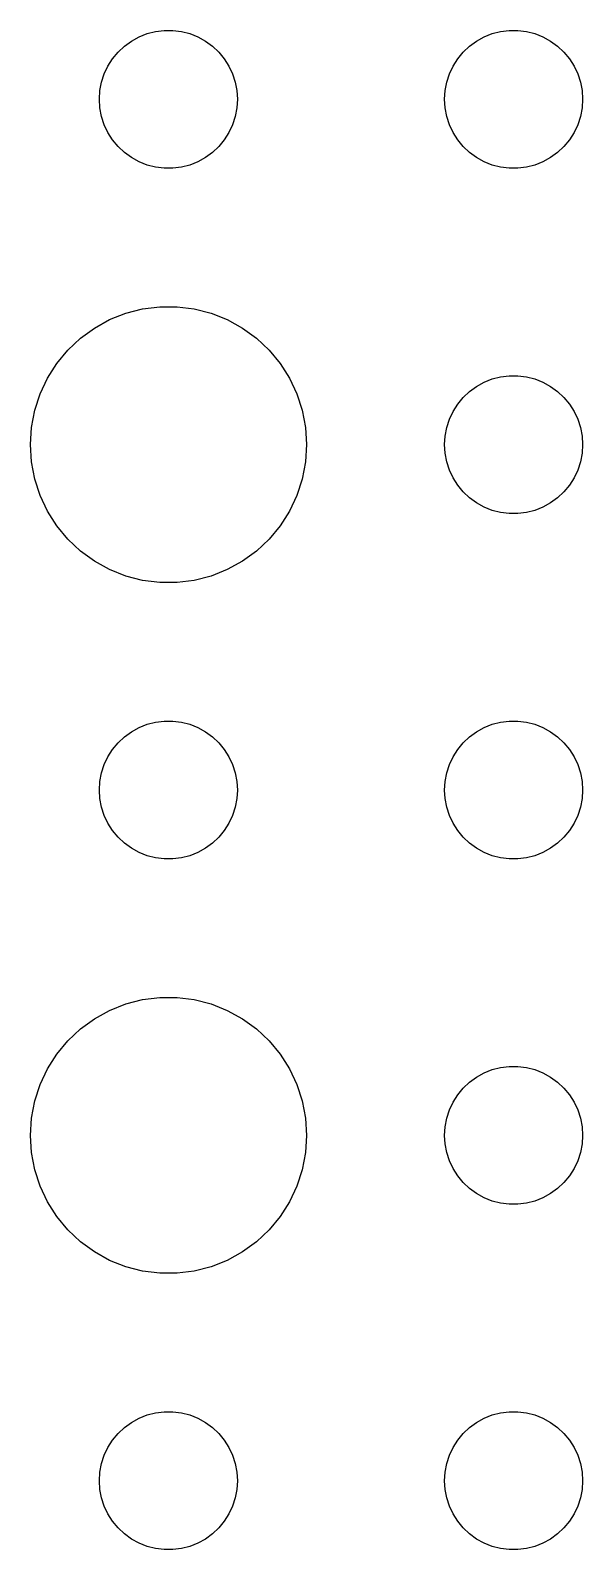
# Model space of a CAD drawing. Header units: metres. Extents: x -69 to 69, y 41 to 179.
# Drawn here: x -3 to 9, y 71 to 104 of the extents above; entities that cross this region are included whole.
import ezdxf

# ---------------------------------------------------------------- set-up
doc = ezdxf.new("R2010")
doc.units = ezdxf.units.M

msp = doc.modelspace()

# ---------------------------------------------------------------- linework, layer by layer
for p, q in [((-0.46352, 103.927), (-0.28107, 103.973)), ((-0.28107, 103.973), (-0.09418, 103.997)), ((-0.09418, 103.997), (0.09418, 103.997)), ((0.09418, 103.997), (0.28107, 103.973)), ((0.28107, 103.973), (0.46352, 103.927)), ((7.03647, 103.927), (7.21892, 103.973)), ((7.21892, 103.973), (7.40581, 103.997)), ((7.40581, 103.997), (7.59418, 103.997)), ((7.59418, 103.997), (7.78107, 103.973)), ((7.78107, 103.973), (7.96352, 103.927)), ((-1.09344, 103.527), (-0.95613, 103.656)), ((-0.95613, 103.656), (-0.80373, 103.766)), ((-0.80373, 103.766), (-0.63866, 103.857)), ((-0.63866, 103.857), (-0.46352, 103.927)), ((0.46352, 103.927), (0.63866, 103.857)), ((0.63866, 103.857), (0.80373, 103.766)), ((0.80373, 103.766), (0.95613, 103.656)), ((0.95613, 103.656), (1.09344, 103.527)), ((6.40654, 103.527), (6.54385, 103.656)), ((6.54385, 103.656), (6.69626, 103.766)), ((6.69626, 103.766), (6.86133, 103.857)), ((6.86133, 103.857), (7.03647, 103.927)), ((7.96352, 103.927), (8.13866, 103.857)), ((8.13866, 103.857), (8.30373, 103.766)), ((8.30373, 103.766), (8.45613, 103.656)), ((8.45613, 103.656), (8.59344, 103.527)), ((-1.31445, 103.223), (-1.21352, 103.382)), ((-1.21352, 103.382), (-1.09344, 103.527)), ((1.09344, 103.527), (1.21352, 103.382)), ((1.21352, 103.382), (1.31445, 103.223)), ((6.18553, 103.223), (6.28647, 103.382)), ((6.28647, 103.382), (6.40654, 103.527)), ((8.59344, 103.527), (8.71352, 103.382)), ((8.71352, 103.382), (8.81445, 103.223)), ((-1.45287, 102.873), (-1.39465, 103.052)), ((-1.39465, 103.052), (-1.31445, 103.223)), ((1.31445, 103.223), (1.39465, 103.052)), ((1.39465, 103.052), (1.45287, 102.873)), ((6.04712, 102.873), (6.10533, 103.052)), ((6.10533, 103.052), (6.18553, 103.223)), ((8.81445, 103.223), (8.89465, 103.052)), ((8.89465, 103.052), (8.95287, 102.873)), ((-1.5, 102.5), (-1.48816, 102.688)), ((-1.48816, 102.688), (-1.45287, 102.873)), ((1.45287, 102.873), (1.48816, 102.688)), ((1.48816, 102.688), (1.5, 102.5)), ((6, 102.5), (6.01183, 102.688)), ((6.01183, 102.688), (6.04712, 102.873)), ((8.95287, 102.873), (8.98816, 102.688)), ((8.98816, 102.688), (9, 102.5)), ((-1.48816, 102.312), (-1.5, 102.5)), ((-1.45287, 102.127), (-1.48816, 102.312)), ((1.48816, 102.312), (1.45287, 102.127)), ((1.5, 102.5), (1.48816, 102.312)), ((6.01183, 102.312), (6, 102.5)), ((6.04712, 102.127), (6.01183, 102.312)), ((8.98816, 102.312), (8.95287, 102.127)), ((9, 102.5), (8.98816, 102.312)), ((-1.39465, 101.948), (-1.45287, 102.127)), ((1.45287, 102.127), (1.39465, 101.948)), ((6.10533, 101.948), (6.04712, 102.127)), ((8.95287, 102.127), (8.89465, 101.948)), ((-1.31445, 101.777), (-1.39465, 101.948)), ((-1.21352, 101.618), (-1.31445, 101.777)), ((1.31445, 101.777), (1.21352, 101.618)), ((1.39465, 101.948), (1.31445, 101.777)), ((6.18553, 101.777), (6.10533, 101.948)), ((6.28647, 101.618), (6.18553, 101.777)), ((8.81445, 101.777), (8.71352, 101.618)), ((8.89465, 101.948), (8.81445, 101.777)), ((-1.09344, 101.473), (-1.21352, 101.618)), ((-0.95613, 101.344), (-1.09344, 101.473)), ((-0.80373, 101.234), (-0.95613, 101.344)), ((0.95613, 101.344), (0.80373, 101.234)), ((1.09344, 101.473), (0.95613, 101.344)), ((1.21352, 101.618), (1.09344, 101.473)), ((6.40654, 101.473), (6.28647, 101.618)), ((6.54385, 101.344), (6.40654, 101.473)), ((6.69626, 101.234), (6.54385, 101.344)), ((8.45613, 101.344), (8.30373, 101.234)), ((8.59344, 101.473), (8.45613, 101.344)), ((8.71352, 101.618), (8.59344, 101.473)), ((-0.63866, 101.143), (-0.80373, 101.234)), ((-0.46352, 101.073), (-0.63866, 101.143)), ((-0.28107, 101.027), (-0.46352, 101.073)), ((-0.09418, 101.003), (-0.28107, 101.027)), ((0.09418, 101.003), (-0.09418, 101.003)), ((0.28107, 101.027), (0.09418, 101.003)), ((0.46352, 101.073), (0.28107, 101.027)), ((0.63866, 101.143), (0.46352, 101.073)), ((0.80373, 101.234), (0.63866, 101.143)), ((6.86133, 101.143), (6.69626, 101.234)), ((7.03647, 101.073), (6.86133, 101.143)), ((7.21892, 101.027), (7.03647, 101.073)), ((7.40581, 101.003), (7.21892, 101.027)), ((7.59418, 101.003), (7.40581, 101.003)), ((7.78107, 101.027), (7.59418, 101.003)), ((7.96352, 101.073), (7.78107, 101.027)), ((8.13866, 101.143), (7.96352, 101.073)), ((8.30373, 101.234), (8.13866, 101.143)), ((-0.56213, 97.9469), (-0.18837, 97.9941)), ((-0.18837, 97.9941), (0.18837, 97.9941)), ((0.18837, 97.9941), (0.56213, 97.9469)), ((-1.60747, 97.533), (-1.27733, 97.7145)), ((-1.27733, 97.7145), (-0.92705, 97.8532)), ((-0.92705, 97.8532), (-0.56213, 97.9469)), ((0.56213, 97.9469), (0.92705, 97.8532)), ((0.92705, 97.8532), (1.27733, 97.7145)), ((1.27733, 97.7145), (1.60747, 97.533)), ((-1.91226, 97.3116), (-1.60747, 97.533)), ((1.60747, 97.533), (1.91226, 97.3116)), ((-2.42705, 96.7634), (-2.1869, 97.0536)), ((-2.1869, 97.0536), (-1.91226, 97.3116)), ((1.91226, 97.3116), (2.1869, 97.0536)), ((2.1869, 97.0536), (2.42705, 96.7634)), ((-2.62891, 96.4453), (-2.42705, 96.7634)), ((2.42705, 96.7634), (2.62891, 96.4453)), ((-2.78932, 96.1044), (-2.62891, 96.4453)), ((2.62891, 96.4453), (2.78932, 96.1044)), ((6.69626, 96.2665), (6.86133, 96.3573)), ((6.86133, 96.3573), (7.03647, 96.4266)), ((7.03647, 96.4266), (7.21892, 96.4734)), ((7.21892, 96.4734), (7.40581, 96.4971)), ((7.40581, 96.4971), (7.59418, 96.4971)), ((7.59418, 96.4971), (7.78107, 96.4734)), ((7.78107, 96.4734), (7.96352, 96.4266)), ((7.96352, 96.4266), (8.13866, 96.3573)), ((8.13866, 96.3573), (8.30373, 96.2665)), ((-2.90575, 95.7461), (-2.78932, 96.1044)), ((2.78932, 96.1044), (2.90575, 95.7461)), ((6.28647, 95.8817), (6.40654, 96.0268)), ((6.40654, 96.0268), (6.54385, 96.1558)), ((6.54385, 96.1558), (6.69626, 96.2665)), ((8.30373, 96.2665), (8.45613, 96.1558)), ((8.45613, 96.1558), (8.59344, 96.0268)), ((8.59344, 96.0268), (8.71352, 95.8817)), ((-2.97633, 95.376), (-2.90575, 95.7461)), ((2.90575, 95.7461), (2.97633, 95.376)), ((6.10533, 95.5522), (6.18553, 95.7226)), ((6.18553, 95.7226), (6.28647, 95.8817)), ((8.71352, 95.8817), (8.81445, 95.7226)), ((8.81445, 95.7226), (8.89465, 95.5522)), ((-3, 95), (-2.97633, 95.376)), ((2.97633, 95.376), (3, 95)), ((6.01183, 95.188), (6.04712, 95.373)), ((6.04712, 95.373), (6.10533, 95.5522)), ((8.89465, 95.5522), (8.95287, 95.373)), ((8.95287, 95.373), (8.98816, 95.188)), ((6, 95), (6.01183, 95.188)), ((8.98816, 95.188), (9, 95)), ((-2.97633, 94.624), (-3, 95)), ((3, 95), (2.97633, 94.624)), ((6.01183, 94.812), (6, 95)), ((6.04712, 94.627), (6.01183, 94.812)), ((8.98816, 94.812), (8.95287, 94.627)), ((9, 95), (8.98816, 94.812)), ((-2.90575, 94.2539), (-2.97633, 94.624)), ((2.97633, 94.624), (2.90575, 94.2539)), ((6.10533, 94.4478), (6.04712, 94.627)), ((6.18553, 94.2774), (6.10533, 94.4478)), ((8.89465, 94.4478), (8.81445, 94.2774)), ((8.95287, 94.627), (8.89465, 94.4478)), ((-2.78932, 93.8956), (-2.90575, 94.2539)), ((2.90575, 94.2539), (2.78932, 93.8956)), ((6.28647, 94.1183), (6.18553, 94.2774)), ((6.40654, 93.9732), (6.28647, 94.1183)), ((8.71352, 94.1183), (8.59344, 93.9732)), ((8.81445, 94.2774), (8.71352, 94.1183)), ((-2.62891, 93.5547), (-2.78932, 93.8956)), ((2.78932, 93.8956), (2.62891, 93.5547)), ((6.54385, 93.8442), (6.40654, 93.9732)), ((6.69626, 93.7335), (6.54385, 93.8442)), ((6.86133, 93.6428), (6.69626, 93.7335)), ((8.30373, 93.7335), (8.13866, 93.6428)), ((8.45613, 93.8442), (8.30373, 93.7335)), ((8.59344, 93.9732), (8.45613, 93.8442)), ((-2.42705, 93.2366), (-2.62891, 93.5547)), ((2.62891, 93.5547), (2.42705, 93.2366)), ((7.03647, 93.5734), (6.86133, 93.6428)), ((7.21892, 93.5266), (7.03647, 93.5734)), ((7.40581, 93.503), (7.21892, 93.5266)), ((7.59418, 93.503), (7.40581, 93.503)), ((7.78107, 93.5266), (7.59418, 93.503)), ((7.96352, 93.5734), (7.78107, 93.5266)), ((8.13866, 93.6428), (7.96352, 93.5734)), ((-2.1869, 92.9464), (-2.42705, 93.2366)), ((2.42705, 93.2366), (2.1869, 92.9464)), ((-1.91226, 92.6885), (-2.1869, 92.9464)), ((2.1869, 92.9464), (1.91226, 92.6885)), ((-1.60747, 92.467), (-1.91226, 92.6885)), ((-1.27733, 92.2855), (-1.60747, 92.467)), ((1.60747, 92.467), (1.27733, 92.2855)), ((1.91226, 92.6885), (1.60747, 92.467)), ((-0.92705, 92.1468), (-1.27733, 92.2855)), ((-0.56213, 92.0531), (-0.92705, 92.1468)), ((0.92705, 92.1468), (0.56213, 92.0531)), ((1.27733, 92.2855), (0.92705, 92.1468)), ((-0.18837, 92.0059), (-0.56213, 92.0531)), ((0.18837, 92.0059), (-0.18837, 92.0059)), ((0.56213, 92.0531), (0.18837, 92.0059)), ((-0.95613, 88.6558), (-0.80373, 88.7665)), ((-0.80373, 88.7665), (-0.63866, 88.8573)), ((-0.63866, 88.8573), (-0.46352, 88.9266)), ((-0.46352, 88.9266), (-0.28107, 88.9734)), ((-0.28107, 88.9734), (-0.09418, 88.997)), ((-0.09418, 88.997), (0.09418, 88.997)), ((0.09418, 88.997), (0.28107, 88.9734)), ((0.28107, 88.9734), (0.46352, 88.9266)), ((0.46352, 88.9266), (0.63866, 88.8573)), ((0.63866, 88.8573), (0.80373, 88.7665)), ((0.80373, 88.7665), (0.95613, 88.6558)), ((6.54385, 88.6558), (6.69626, 88.7665)), ((6.69626, 88.7665), (6.86133, 88.8573)), ((6.86133, 88.8573), (7.03647, 88.9266)), ((7.03647, 88.9266), (7.21892, 88.9734)), ((7.21892, 88.9734), (7.40581, 88.997)), ((7.40581, 88.997), (7.59418, 88.997)), ((7.59418, 88.997), (7.78107, 88.9734)), ((7.78107, 88.9734), (7.96352, 88.9266)), ((7.96352, 88.9266), (8.13866, 88.8573)), ((8.13866, 88.8573), (8.30373, 88.7665)), ((8.30373, 88.7665), (8.45613, 88.6558)), ((-1.21352, 88.3817), (-1.09344, 88.5268)), ((-1.09344, 88.5268), (-0.95613, 88.6558)), ((0.95613, 88.6558), (1.09344, 88.5268)), ((1.09344, 88.5268), (1.21352, 88.3817)), ((6.28647, 88.3817), (6.40654, 88.5268)), ((6.40654, 88.5268), (6.54385, 88.6558)), ((8.45613, 88.6558), (8.59344, 88.5268)), ((8.59344, 88.5268), (8.71352, 88.3817)), ((-1.39465, 88.0522), (-1.31445, 88.2226)), ((-1.31445, 88.2226), (-1.21352, 88.3817)), ((1.21352, 88.3817), (1.31445, 88.2226)), ((1.31445, 88.2226), (1.39465, 88.0522)), ((6.10533, 88.0522), (6.18553, 88.2226)), ((6.18553, 88.2226), (6.28647, 88.3817)), ((8.71352, 88.3817), (8.81445, 88.2226)), ((8.81445, 88.2226), (8.89465, 88.0522)), ((-1.48816, 87.688), (-1.45287, 87.873)), ((-1.45287, 87.873), (-1.39465, 88.0522)), ((1.39465, 88.0522), (1.45287, 87.873)), ((1.45287, 87.873), (1.48816, 87.688)), ((6.01183, 87.688), (6.04712, 87.873)), ((6.04712, 87.873), (6.10533, 88.0522)), ((8.89465, 88.0522), (8.95287, 87.873)), ((8.95287, 87.873), (8.98816, 87.688)), ((-1.5, 87.5), (-1.48816, 87.688)), ((-1.48816, 87.312), (-1.5, 87.5)), ((1.48816, 87.688), (1.5, 87.5)), ((1.5, 87.5), (1.48816, 87.312)), ((6, 87.5), (6.01183, 87.688)), ((6.01183, 87.312), (6, 87.5)), ((8.98816, 87.688), (9, 87.5)), ((9, 87.5), (8.98816, 87.312)), ((-1.45287, 87.127), (-1.48816, 87.312)), ((-1.39465, 86.9478), (-1.45287, 87.127)), ((1.45287, 87.127), (1.39465, 86.9478)), ((1.48816, 87.312), (1.45287, 87.127)), ((6.04712, 87.127), (6.01183, 87.312)), ((6.10533, 86.9478), (6.04712, 87.127)), ((8.95287, 87.127), (8.89465, 86.9478)), ((8.98816, 87.312), (8.95287, 87.127)), ((-1.31445, 86.7774), (-1.39465, 86.9478)), ((-1.21352, 86.6183), (-1.31445, 86.7774)), ((1.31445, 86.7774), (1.21352, 86.6183)), ((1.39465, 86.9478), (1.31445, 86.7774)), ((6.18553, 86.7774), (6.10533, 86.9478)), ((6.28647, 86.6183), (6.18553, 86.7774)), ((8.81445, 86.7774), (8.71352, 86.6183)), ((8.89465, 86.9478), (8.81445, 86.7774)), ((-1.09344, 86.4732), (-1.21352, 86.6183)), ((-0.95613, 86.3442), (-1.09344, 86.4732)), ((1.09344, 86.4732), (0.95613, 86.3442)), ((1.21352, 86.6183), (1.09344, 86.4732)), ((6.40654, 86.4732), (6.28647, 86.6183)), ((6.54385, 86.3442), (6.40654, 86.4732)), ((8.59344, 86.4732), (8.45613, 86.3442)), ((8.71352, 86.6183), (8.59344, 86.4732)), ((-0.80373, 86.2335), (-0.95613, 86.3442)), ((-0.63866, 86.1428), (-0.80373, 86.2335)), ((-0.46352, 86.0734), (-0.63866, 86.1428)), ((0.63866, 86.1428), (0.46352, 86.0734)), ((0.80373, 86.2335), (0.63866, 86.1428)), ((0.95613, 86.3442), (0.80373, 86.2335)), ((6.69626, 86.2335), (6.54385, 86.3442)), ((6.86133, 86.1428), (6.69626, 86.2335)), ((7.03647, 86.0734), (6.86133, 86.1428)), ((8.13866, 86.1428), (7.96352, 86.0734)), ((8.30373, 86.2335), (8.13866, 86.1428)), ((8.45613, 86.3442), (8.30373, 86.2335)), ((-0.28107, 86.0266), (-0.46352, 86.0734)), ((-0.09418, 86.003), (-0.28107, 86.0266)), ((0.09418, 86.003), (-0.09418, 86.003)), ((0.28107, 86.0266), (0.09418, 86.003)), ((0.46352, 86.0734), (0.28107, 86.0266)), ((7.21892, 86.0266), (7.03647, 86.0734)), ((7.40581, 86.003), (7.21892, 86.0266)), ((7.59418, 86.003), (7.40581, 86.003)), ((7.78107, 86.0266), (7.59418, 86.003)), ((7.96352, 86.0734), (7.78107, 86.0266)), ((-1.27733, 82.7145), (-0.92705, 82.8532)), ((-0.92705, 82.8532), (-0.56213, 82.9469)), ((-0.56213, 82.9469), (-0.18837, 82.9941)), ((-0.18837, 82.9941), (0.18837, 82.9941)), ((0.18837, 82.9941), (0.56213, 82.9469)), ((0.56213, 82.9469), (0.92705, 82.8532)), ((0.92705, 82.8532), (1.27733, 82.7145)), ((-1.91226, 82.3116), (-1.60747, 82.533)), ((-1.60747, 82.533), (-1.27733, 82.7145)), ((1.27733, 82.7145), (1.60747, 82.533)), ((1.60747, 82.533), (1.91226, 82.3116)), ((-2.1869, 82.0536), (-1.91226, 82.3116)), ((1.91226, 82.3116), (2.1869, 82.0536)), ((-2.42705, 81.7634), (-2.1869, 82.0536)), ((2.1869, 82.0536), (2.42705, 81.7634)), ((-2.62891, 81.4453), (-2.42705, 81.7634)), ((2.42705, 81.7634), (2.62891, 81.4453)), ((7.21892, 81.4734), (7.40581, 81.497)), ((7.40581, 81.497), (7.59418, 81.497)), ((7.59418, 81.497), (7.78107, 81.4734)), ((-2.78932, 81.1044), (-2.62891, 81.4453)), ((2.62891, 81.4453), (2.78932, 81.1044)), ((6.54385, 81.1558), (6.69626, 81.2665)), ((6.69626, 81.2665), (6.86133, 81.3573)), ((6.86133, 81.3573), (7.03647, 81.4266)), ((7.03647, 81.4266), (7.21892, 81.4734)), ((7.78107, 81.4734), (7.96352, 81.4266)), ((7.96352, 81.4266), (8.13866, 81.3573)), ((8.13866, 81.3573), (8.30373, 81.2665)), ((8.30373, 81.2665), (8.45613, 81.1558)), ((-2.90575, 80.7461), (-2.78932, 81.1044)), ((2.78932, 81.1044), (2.90575, 80.7461)), ((6.18553, 80.7226), (6.28647, 80.8817)), ((6.28647, 80.8817), (6.40654, 81.0268)), ((6.40654, 81.0268), (6.54385, 81.1558)), ((8.45613, 81.1558), (8.59344, 81.0268)), ((8.59344, 81.0268), (8.71352, 80.8817)), ((8.71352, 80.8817), (8.81445, 80.7226)), ((-2.97633, 80.376), (-2.90575, 80.7461)), ((2.90575, 80.7461), (2.97633, 80.376)), ((6.04712, 80.373), (6.10533, 80.5522)), ((6.10533, 80.5522), (6.18553, 80.7226)), ((8.81445, 80.7226), (8.89465, 80.5522)), ((8.89465, 80.5522), (8.95287, 80.373)), ((-3, 80), (-2.97633, 80.376)), ((2.97633, 80.376), (3, 80)), ((6, 80), (6.01183, 80.188)), ((6.01183, 80.188), (6.04712, 80.373)), ((8.95287, 80.373), (8.98816, 80.188)), ((8.98816, 80.188), (9, 80)), ((-2.97633, 79.624), (-3, 80)), ((3, 80), (2.97633, 79.624)), ((6.01183, 79.812), (6, 80)), ((9, 80), (8.98816, 79.812)), ((-2.90575, 79.2539), (-2.97633, 79.624)), ((2.97633, 79.624), (2.90575, 79.2539)), ((6.04712, 79.627), (6.01183, 79.812)), ((6.10533, 79.4478), (6.04712, 79.627)), ((8.95287, 79.627), (8.89465, 79.4478)), ((8.98816, 79.812), (8.95287, 79.627)), ((-2.78932, 78.8956), (-2.90575, 79.2539)), ((2.90575, 79.2539), (2.78932, 78.8956)), ((6.18553, 79.2774), (6.10533, 79.4478)), ((6.28647, 79.1183), (6.18553, 79.2774)), ((8.81445, 79.2774), (8.71352, 79.1183)), ((8.89465, 79.4478), (8.81445, 79.2774)), ((-2.62891, 78.5547), (-2.78932, 78.8956)), ((2.78932, 78.8956), (2.62891, 78.5547)), ((6.40654, 78.9732), (6.28647, 79.1183)), ((6.54385, 78.8442), (6.40654, 78.9732)), ((8.59344, 78.9732), (8.45613, 78.8442)), ((8.71352, 79.1183), (8.59344, 78.9732)), ((-2.42705, 78.2366), (-2.62891, 78.5547)), ((2.62891, 78.5547), (2.42705, 78.2366)), ((6.69626, 78.7335), (6.54385, 78.8442)), ((6.86133, 78.6428), (6.69626, 78.7335)), ((7.03647, 78.5734), (6.86133, 78.6428)), ((7.21892, 78.5266), (7.03647, 78.5734)), ((7.40581, 78.503), (7.21892, 78.5266)), ((7.78107, 78.5266), (7.59418, 78.503)), ((7.96352, 78.5734), (7.78107, 78.5266)), ((8.13866, 78.6428), (7.96352, 78.5734)), ((8.30373, 78.7335), (8.13866, 78.6428)), ((8.45613, 78.8442), (8.30373, 78.7335)), ((-2.1869, 77.9464), (-2.42705, 78.2366)), ((2.42705, 78.2366), (2.1869, 77.9464)), ((7.59418, 78.503), (7.40581, 78.503)), ((-1.91226, 77.6885), (-2.1869, 77.9464)), ((2.1869, 77.9464), (1.91226, 77.6885)), ((-1.60747, 77.467), (-1.91226, 77.6885)), ((1.91226, 77.6885), (1.60747, 77.467)), ((-1.27733, 77.2855), (-1.60747, 77.467)), ((-0.92705, 77.1468), (-1.27733, 77.2855)), ((1.27733, 77.2855), (0.92705, 77.1468)), ((1.60747, 77.467), (1.27733, 77.2855)), ((-0.56213, 77.0531), (-0.92705, 77.1468)), ((-0.18837, 77.0059), (-0.56213, 77.0531)), ((0.18837, 77.0059), (-0.18837, 77.0059)), ((0.56213, 77.0531), (0.18837, 77.0059)), ((0.92705, 77.1468), (0.56213, 77.0531)), ((-0.63866, 73.8572), (-0.46352, 73.9266)), ((-0.46352, 73.9266), (-0.28107, 73.9734)), ((-0.28107, 73.9734), (-0.09418, 73.997)), ((-0.09418, 73.997), (0.09418, 73.997)), ((0.09418, 73.997), (0.28107, 73.9734)), ((0.28107, 73.9734), (0.46352, 73.9266)), ((0.46352, 73.9266), (0.63866, 73.8572)), ((6.86133, 73.8572), (7.03647, 73.9266)), ((7.03647, 73.9266), (7.21892, 73.9734)), ((7.21892, 73.9734), (7.40581, 73.997)), ((7.40581, 73.997), (7.59418, 73.997)), ((7.59418, 73.997), (7.78107, 73.9734)), ((7.78107, 73.9734), (7.96352, 73.9266)), ((7.96352, 73.9266), (8.13866, 73.8572)), ((-1.09344, 73.5268), (-0.95613, 73.6558)), ((-0.95613, 73.6558), (-0.80373, 73.7665)), ((-0.80373, 73.7665), (-0.63866, 73.8572)), ((0.63866, 73.8572), (0.80373, 73.7665)), ((0.80373, 73.7665), (0.95613, 73.6558)), ((0.95613, 73.6558), (1.09344, 73.5268)), ((6.40654, 73.5268), (6.54385, 73.6558)), ((6.54385, 73.6558), (6.69626, 73.7665)), ((6.69626, 73.7665), (6.86133, 73.8572)), ((8.13866, 73.8572), (8.30373, 73.7665)), ((8.30373, 73.7665), (8.45613, 73.6558)), ((8.45613, 73.6558), (8.59344, 73.5268)), ((-1.31445, 73.2226), (-1.21352, 73.3817)), ((-1.21352, 73.3817), (-1.09344, 73.5268)), ((1.09344, 73.5268), (1.21352, 73.3817)), ((1.21352, 73.3817), (1.31445, 73.2226)), ((6.18553, 73.2226), (6.28647, 73.3817)), ((6.28647, 73.3817), (6.40654, 73.5268)), ((8.59344, 73.5268), (8.71352, 73.3817)), ((8.71352, 73.3817), (8.81445, 73.2226)), ((-1.45287, 72.873), (-1.39465, 73.0522)), ((-1.39465, 73.0522), (-1.31445, 73.2226)), ((1.31445, 73.2226), (1.39465, 73.0522)), ((1.39465, 73.0522), (1.45287, 72.873)), ((6.04712, 72.873), (6.10533, 73.0522)), ((6.10533, 73.0522), (6.18553, 73.2226)), ((8.81445, 73.2226), (8.89465, 73.0522)), ((8.89465, 73.0522), (8.95287, 72.873)), ((-1.5, 72.5), (-1.48816, 72.688)), ((-1.48816, 72.688), (-1.45287, 72.873)), ((1.45287, 72.873), (1.48816, 72.688)), ((1.48816, 72.688), (1.5, 72.5)), ((6, 72.5), (6.01183, 72.688)), ((6.01183, 72.688), (6.04712, 72.873)), ((8.95287, 72.873), (8.98816, 72.688)), ((8.98816, 72.688), (9, 72.5)), ((-1.48816, 72.312), (-1.5, 72.5)), ((-1.45287, 72.127), (-1.48816, 72.312)), ((1.48816, 72.312), (1.45287, 72.127)), ((1.5, 72.5), (1.48816, 72.312)), ((6.01183, 72.312), (6, 72.5)), ((6.04712, 72.127), (6.01183, 72.312)), ((8.98816, 72.312), (8.95287, 72.127)), ((9, 72.5), (8.98816, 72.312)), ((-1.39465, 71.9478), (-1.45287, 72.127)), ((-1.31445, 71.7774), (-1.39465, 71.9478)), ((1.39465, 71.9478), (1.31445, 71.7774)), ((1.45287, 72.127), (1.39465, 71.9478)), ((6.10533, 71.9478), (6.04712, 72.127)), ((6.18553, 71.7774), (6.10533, 71.9478)), ((8.89465, 71.9478), (8.81445, 71.7774)), ((8.95287, 72.127), (8.89465, 71.9478)), ((-1.21352, 71.6183), (-1.31445, 71.7774)), ((-1.09344, 71.4732), (-1.21352, 71.6183)), ((1.21352, 71.6183), (1.09344, 71.4732)), ((1.31445, 71.7774), (1.21352, 71.6183)), ((6.28647, 71.6183), (6.18553, 71.7774)), ((6.40654, 71.4732), (6.28647, 71.6183)), ((8.71352, 71.6183), (8.59344, 71.4732)), ((8.81445, 71.7774), (8.71352, 71.6183)), ((-0.95613, 71.3442), (-1.09344, 71.4732)), ((-0.80373, 71.2335), (-0.95613, 71.3442)), ((0.95613, 71.3442), (0.80373, 71.2335)), ((1.09344, 71.4732), (0.95613, 71.3442)), ((6.54385, 71.3442), (6.40654, 71.4732)), ((6.69626, 71.2335), (6.54385, 71.3442)), ((8.45613, 71.3442), (8.30373, 71.2335)), ((8.59344, 71.4732), (8.45613, 71.3442)), ((-0.63866, 71.1428), (-0.80373, 71.2335)), ((-0.46352, 71.0734), (-0.63866, 71.1428)), ((-0.28107, 71.0266), (-0.46352, 71.0734)), ((-0.09418, 71.003), (-0.28107, 71.0266)), ((0.09418, 71.003), (-0.09418, 71.003)), ((0.28107, 71.0266), (0.09418, 71.003)), ((0.46352, 71.0734), (0.28107, 71.0266)), ((0.63866, 71.1428), (0.46352, 71.0734)), ((0.80373, 71.2335), (0.63866, 71.1428)), ((6.86133, 71.1428), (6.69626, 71.2335)), ((7.03647, 71.0734), (6.86133, 71.1428)), ((7.21892, 71.0266), (7.03647, 71.0734)), ((7.40581, 71.003), (7.21892, 71.0266)), ((7.59418, 71.003), (7.40581, 71.003)), ((7.78107, 71.0266), (7.59418, 71.003)), ((7.96352, 71.0734), (7.78107, 71.0266)), ((8.13866, 71.1428), (7.96352, 71.0734)), ((8.30373, 71.2335), (8.13866, 71.1428))]:
    msp.add_line(p, q)

doc.saveas('drawing.dxf')
